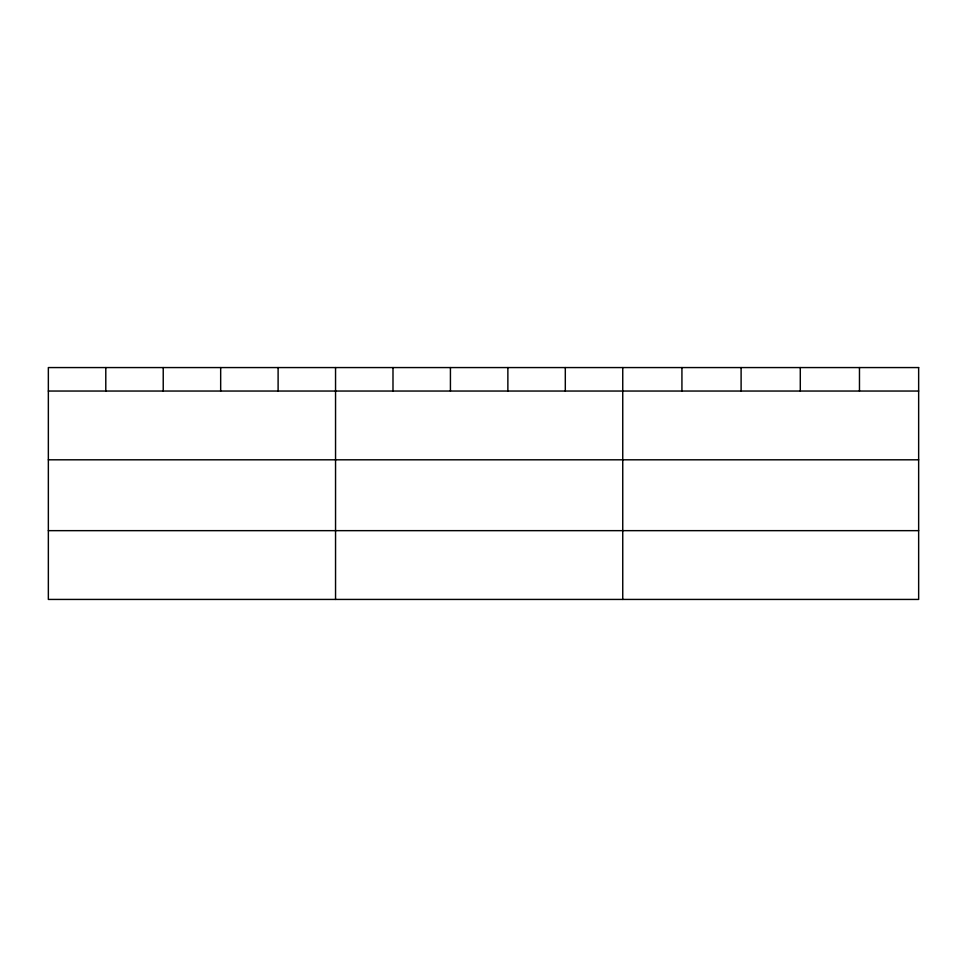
<?xml version="1.0" encoding="UTF-8"?>
<svg xmlns="http://www.w3.org/2000/svg" width="967" height="967" viewBox="0 0 967 967"><rect width="100%" height="100%" fill="white"/><g stroke="black" fill="none" stroke-linecap="round" stroke-linejoin="round"><path stroke-width="1.45" d="M48.35 391.043L918.65 391.043M48.35 459.808L918.65 459.808M48.35 530.653L918.65 530.653M859.47 367.569L859.47 391.043M800.289 367.569L800.289 391.043M741.109 367.569L741.109 391.043M681.928 367.569L681.928 391.043M622.748 367.569L622.748 599.431M565.308 367.569L565.308 391.043M507.868 367.569L507.868 391.043M450.429 367.569L450.429 391.043M392.989 367.569L392.989 391.043M335.549 367.569L335.549 599.431M278.109 367.569L278.109 391.043M220.669 367.569L220.669 391.043M163.23 367.569L163.23 391.043M105.79 367.569L105.79 391.043M918.65 367.569L48.35 367.569L48.35 599.431L918.65 599.431L918.65 367.569"/></g></svg>
